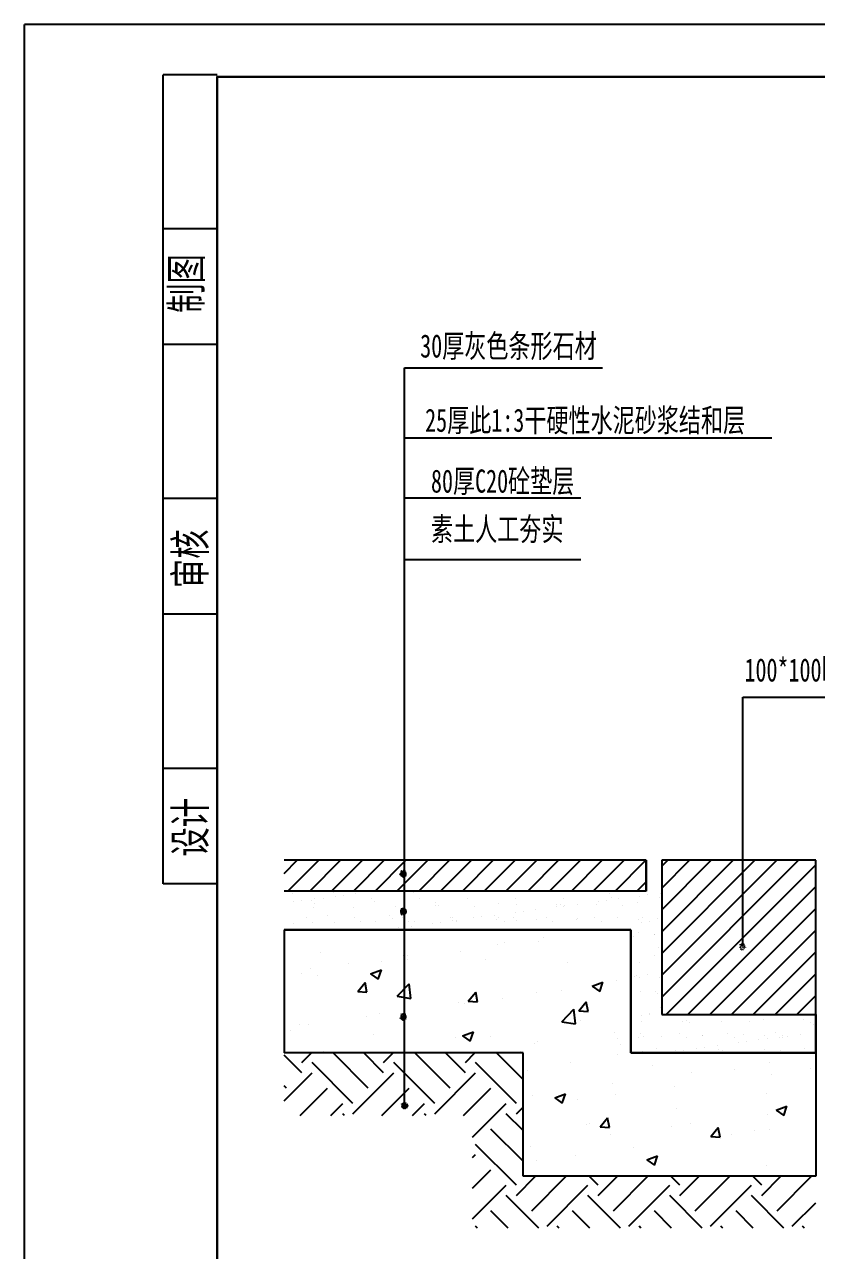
# Model space of a CAD drawing. Extents: x -15469 to 1828, y -2277 to 12005.
# Drawn here: x -2372 to -1345, y -950 to 641 of the extents above; entities that cross this region are included whole.
import ezdxf

# ---------------------------------------------------------------- set-up
doc = ezdxf.new("R2010")
doc.units = 0
doc.header["$MEASUREMENT"] = 0
doc.layers.get('0').update_dxf_attribs({"linetype": 'CONTINUOUS'})
for name, color, linetype in [('LAYER1', 7, 'CONTINUOUS'), ('LEVEL', 2, 'CONTINUOUS'), ('STAIR', 140, 'CONTINUOUS'), ('TEXT', 41, 'CONTINUOUS'), ('TK', 1, 'CONTINUOUS')]:
    doc.layers.add(name, color=color, linetype=linetype)
doc.styles.add('STYLE1', font='simsun.ttf', dxfattribs={"width": 0.7})
pattern_1 = [(95, (0, 0), (2.206208, 1.8512283), [0.3, -3.3]), (40, (0, 0), (-2.5199687, 1.7350726), [0.24, -2.64]), (145.4514, (0.1839, 0.1543), (-0.313758, 3.586301), [0.2549608, -2.8045684]), (91.1842, (-0.5657, 0.5657), (3.486772, 2.550455), [0.45, -4.95]), (141.6356, (-0.275, 0.7782), (-0.111596, 5.398847), [0.382441, -4.206852]), (36.1842, (-0.5657, 0.5657), (-0.1116, 5.398847), [0.36, -3.96]), (66, (-0.1414, 0.707), (2.8270863, 0.54953), [0.3, -3.3]), (11, (-0.1414, 0.707), (-1.3628344, 2.7392337), [0.24, -2.64]), (116.4514, (0.0942, 0.753), (1.4642545, 3.2887625), [0.2549608, -2.8045684]), (82.5, (0, 0), (-0.90717274, 0.97595927), [0, -2.608, 0, -2.68, 0, -2.65]), (52.5, (0, 0), (-0.3714918, 1.8596378), [0, -1.528, 0, -2.548, 0, -1.01]), (12.5, (-0.6307, -0.6307), (1.57367267, 1.44608305), [0, -1, 0, -3.12, 0, -4.14]), (2.5, (-0.9136, -0.9136), (1.36636, 1.9326392), [0, -1.3, 0, -2.072, 0, -2.94])]

msp = doc.modelspace()

# ---------------------------------------------------------------- hatches: boundary and pattern name
at = {"layer": 'TEXT', "linetype": 'CONTINUOUS'}
h = msp.add_hatch(dxfattribs=at)
h.set_pattern_fill('AR-CONC', color=256, scale=0.4, angle=45, style=0)
h.set_pattern_definition(pattern_1)
edge = h.paths.add_edge_path()
edge.add_arc((-1880.8, -460.5), 4.26, 0, 360)
h = msp.add_hatch(dxfattribs=at)
h.set_pattern_fill('AR-CONC', color=256, scale=0.4, angle=45, style=0)
h.set_pattern_definition(pattern_1)
edge = h.paths.add_edge_path()
edge.add_arc((-1880.8, -509.7), 4.26, 0, 360)
h = msp.add_hatch(dxfattribs=at)
h.set_pattern_fill('AR-CONC', color=256, scale=0.4, angle=45, style=0)
h.set_pattern_definition(pattern_1)
edge = h.paths.add_edge_path()
edge.add_arc((-1440.8, -555.3), 4.26, 0, 360)
h = msp.add_hatch(dxfattribs=at)
h.set_pattern_fill('AR-CONC', color=256, scale=0.4, angle=45, style=0)
h.set_pattern_definition(pattern_1)
edge = h.paths.add_edge_path()
edge.add_arc((-1880.8, -646.1), 4.26, 0, 360)
h = msp.add_hatch(dxfattribs=at)
h.set_pattern_fill('AR-CONC', color=256, scale=0.4, angle=45, style=0)
h.set_pattern_definition(pattern_1)
edge = h.paths.add_edge_path()
edge.add_arc((-1879.1, -761.5), 4.26, 0, 360)

# ---------------------------------------------------------------- linework, layer by layer
msp.add_line((-1345.5, -693.4), (-1345.5, -643.4))
at = {"layer": 'LAYER1'}
msp.add_line((-1348.3, -656.6), (-1348.3, -656.6), dxfattribs=at)
at = {"layer": 'LEVEL'}
for p, q in [((-1565.5, -443.4), (-2035.5, -443.4)), ((-1565.5, -483.4), (-1565.5, -443.4)), ((-1345.5, -443.4), (-1545.5, -443.4)), ((-1545.5, -443.4), (-1545.5, -643.4)), ((-1345.5, -643.4), (-1345.5, -443.4)), ((-1565.5, -483.4), (-2035.5, -483.4)), ((-2035.5, -533.4), (-2035.5, -693.4)), ((-1585.5, -533.4), (-2035.5, -533.4)), ((-1585.5, -693.4), (-1585.5, -533.4)), ((-1539.9, -643.4), (-1345.5, -643.4)), ((-1345.5, -643.4), (-1345.5, -693.4)), ((-1725.5, -693.4), (-2035.5, -693.4)), ((-1725.5, -853.4), (-1725.5, -693.4)), ((-1345.5, -693.4), (-1585.5, -693.4)), ((-1345.5, -693.4), (-1345.5, -853.4)), ((-1345.5, -853.4), (-1725.5, -853.4))]:
    msp.add_line(p, q, dxfattribs=at)
at = {"layer": 'STAIR'}
for p, q in [((-2035.5, -460.3), (-2018.7, -443.4)), ((-2030.4, -483.4), (-1990.4, -443.4)), ((-2002.1, -483.4), (-1962.1, -443.4)), ((-1973.8, -483.4), (-1933.8, -443.4)), ((-1945.5, -483.4), (-1905.5, -443.4)), ((-1917.3, -483.4), (-1877.3, -443.4)), ((-1889, -483.4), (-1849, -443.4)), ((-1860.7, -483.4), (-1820.7, -443.4)), ((-1832.4, -483.4), (-1792.4, -443.4)), ((-1804.1, -483.4), (-1764.1, -443.4)), ((-1775.8, -483.4), (-1735.8, -443.4)), ((-1747.6, -483.4), (-1707.6, -443.4)), ((-1719.3, -483.4), (-1679.3, -443.4)), ((-1691, -483.4), (-1651, -443.4)), ((-1662.7, -483.4), (-1622.7, -443.4)), ((-1634.4, -483.4), (-1594.4, -443.4)), ((-1606.1, -483.4), (-1566.1, -443.4)), ((-1545.5, -451.1), (-1537.8, -443.4)), ((-1545.5, -479.4), (-1509.6, -443.4)), ((-1545.5, -507.7), (-1481.3, -443.4)), ((-1545.5, -536), (-1453, -443.4)), ((-1545.5, -564.3), (-1424.7, -443.4)), ((-1545.5, -592.5), (-1396.4, -443.4)), ((-1545.5, -620.8), (-1368.1, -443.4)), ((-1539.9, -643.4), (-1345.5, -449.1)), ((-1577.8, -483.4), (-1565.5, -471.1)), ((-2025, -487), (-2025, -487)), ((-1983.8, -492.8), (-1983.8, -492.8)), ((-1970.9, -485), (-1970.9, -485)), ((-1969.2, -490), (-1969.2, -490)), ((-1958.7, -488.6), (-1958.7, -488.6)), ((-1942.5, -486.5), (-1942.5, -486.5)), ((-1921.5, -492.7), (-1921.5, -492.7)), ((-1918.6, -484.4), (-1918.6, -484.4)), ((-1867.4, -484.6), (-1867.4, -484.6)), ((-1859.2, -492.6), (-1859.2, -492.6)), ((-1797, -492.5), (-1797, -492.5)), ((-1774.6, -483.9), (-1774.6, -483.9)), ((-1734.7, -492.4), (-1734.7, -492.4)), ((-1672.4, -492.3), (-1672.4, -492.3)), ((-1613.4, -486.3), (-1613.4, -486.3)), ((-1610.1, -492.1), (-1610.1, -492.1)), ((-1573.9, -489.7), (-1573.9, -489.7)), ((-1563.5, -488.3), (-1563.5, -488.3)), ((-1547.8, -492), (-1547.8, -492)), ((-1547.2, -486.2), (-1547.2, -486.2)), ((-1511.6, -643.4), (-1345.5, -477.4)), ((-2023, -497.1), (-2023, -497.1)), ((-2012.6, -495.7), (-2012.6, -495.7)), ((-1999.7, -495.6), (-1999.7, -495.6)), ((-1996.7, -504.8), (-1996.7, -504.8)), ((-1996.3, -493.5), (-1996.3, -493.5)), ((-1996, -499), (-1996, -499)), ((-1945.6, -505.1), (-1945.6, -505.1)), ((-1918.5, -497.4), (-1918.5, -497.4)), ((-1891.5, -503.1), (-1891.5, -503.1)), ((-1839.2, -502.4), (-1839.2, -502.4)), ((-1838.5, -498), (-1838.5, -498)), ((-1834.8, -501.4), (-1834.8, -501.4)), ((-1788, -502.7), (-1788, -502.7)), ((-1757.2, -499.8), (-1757.2, -499.8)), ((-1734, -500.7), (-1734, -500.7)), ((-1708.7, -507.5), (-1708.7, -507.5)), ((-1681.7, -500.1), (-1681.7, -500.1)), ((-1681.5, -503.9), (-1681.5, -503.9)), ((-1677.2, -500.5), (-1677.2, -500.5)), ((-1673.5, -503.9), (-1673.5, -503.9)), ((-1671.1, -502.5), (-1671.1, -502.5)), ((-1654.9, -500.4), (-1654.9, -500.4)), ((-1630.5, -500.3), (-1630.5, -500.3)), ((-1627.7, -496.8), (-1627.7, -496.8)), ((-1617.3, -495.4), (-1617.3, -495.4)), ((-1601, -493.3), (-1601, -493.3)), ((-1596, -502.3), (-1596, -502.3)), ((-1576.5, -498.4), (-1576.5, -498.4)), ((-1483.3, -643.4), (-1345.5, -505.7)), ((-2006.5, -518.2), (-2006.5, -518.2)), ((-1998, -523.6), (-1998, -523.6)), ((-1978.6, -514.9), (-1978.6, -514.9)), ((-1969.7, -523.6), (-1969.7, -523.6)), ((-1944.2, -518.1), (-1944.2, -518.1)), ((-1935.7, -523.4), (-1935.7, -523.4)), ((-1917.3, -522.9), (-1917.3, -522.9)), ((-1898.6, -515.6), (-1898.6, -515.6)), ((-1894.9, -519), (-1894.9, -519)), ((-1881.9, -518), (-1881.9, -518)), ((-1873.5, -523.3), (-1873.5, -523.3)), ((-1866.2, -523.1), (-1866.2, -523.1)), ((-1832.6, -523.8), (-1832.6, -523.8)), ((-1819.6, -517.8), (-1819.6, -517.8)), ((-1817.4, -517.4), (-1817.4, -517.4)), ((-1816.4, -521.6), (-1816.4, -521.6)), ((-1812.1, -521.2), (-1812.1, -521.2)), ((-1811.2, -523.2), (-1811.2, -523.2)), ((-1789.2, -518.1), (-1789.2, -518.1)), ((-1778.8, -516.7), (-1778.8, -516.7)), ((-1762.5, -514.5), (-1762.5, -514.5)), ((-1759.8, -520.5), (-1759.8, -520.5)), ((-1757.3, -517.7), (-1757.3, -517.7)), ((-1748.9, -523.1), (-1748.9, -523.1)), ((-1737.3, -518.1), (-1737.3, -518.1)), ((-1735.4, -511), (-1735.4, -511)), ((-1733.7, -521.4), (-1733.7, -521.4)), ((-1725, -509.6), (-1725, -509.6)), ((-1708.6, -520.8), (-1708.6, -520.8)), ((-1695, -517.6), (-1695, -517.6)), ((-1686.6, -523), (-1686.6, -523)), ((-1656.1, -519.8), (-1656.1, -519.8)), ((-1654.6, -518.8), (-1654.6, -518.8)), ((-1632.8, -517.5), (-1632.8, -517.5)), ((-1624.3, -522.9), (-1624.3, -522.9)), ((-1602.3, -518.2), (-1602.3, -518.2)), ((-1576.1, -520.5), (-1576.1, -520.5)), ((-1572.4, -523.9), (-1572.4, -523.9)), ((-1570.5, -517.4), (-1570.5, -517.4)), ((-1562, -522.8), (-1562, -522.8)), ((-1551.1, -518.4), (-1551.1, -518.4)), ((-2023.7, -525.5), (-2023.7, -525.5)), ((-1958.7, -533.2), (-1958.7, -533.2)), ((-1896.9, -532.2), (-1896.9, -532.2)), ((-1886.5, -530.9), (-1886.5, -530.9)), ((-1870.2, -528.7), (-1870.2, -528.7)), ((-1843, -525.1), (-1843, -525.1)), ((-1623.4, -533.9), (-1623.4, -533.9)), ((-1575.2, -536.9), (-1575.2, -536.9)), ((-1555.4, -539.1), (-1555.4, -539.1)), ((-1555, -539.8), (-1555, -539.8)), ((-1545, -537.7), (-1545, -537.7)), ((-1455, -643.4), (-1345.5, -534)), ((-1758.9, -552.3), (-1758.9, -552.3)), ((-1749.2, -550.4), (-1749.2, -550.4)), ((-1705.5, -548.3), (-1705.5, -548.3)), ((-1699.2, -543.8), (-1699.2, -543.8)), ((-1582.6, -542.6), (-1582.6, -542.6)), ((-1987.6, -562.6), (-1987.6, -562.6)), ((-1880.8, -567.1), (-1880.8, -567.1)), ((-1875.6, -572.4), (-1875.6, -572.4)), ((-1875.5, -567.1), (-1875.5, -567.1)), ((-1806.6, -561.1), (-1806.6, -561.1)), ((-1774.1, -571.6), (-1774.1, -571.6)), ((-1554.3, -567.5), (-1554.3, -567.5)), ((-1549.8, -556.9), (-1549.8, -556.9)), ((-1426.7, -643.4), (-1345.5, -562.2)), ((-2001.3, -583.6), (-2001.3, -583.6)), ((-1951.3, -577), (-1951.3, -577)), ((-1923.2, -590.7), (-1909.2, -585.3)), ((-1913.2, -597.4), (-1909.2, -585.3)), ((-1909.3, -575.2), (-1909.3, -575.2)), ((-1667.3, -576.1), (-1667.3, -576.1)), ((-1574, -575.5), (-1574, -575.5)), ((-1545.9, -572.9), (-1545.9, -572.9)), ((-2013.1, -590.2), (-2013.1, -590.2)), ((-1992.2, -592.4), (-1992.2, -592.4)), ((-1940, -613.5), (-1930.3, -602)), ((-1928, -614.6), (-1930.3, -602)), ((-1923.2, -590.7), (-1913.2, -597.4)), ((-1888.7, -619.8), (-1873.1, -603.5)), ((-1870.9, -622.5), (-1873.1, -603.5)), ((-1635.8, -606.7), (-1621.8, -601.3)), ((-1625.8, -613.4), (-1621.8, -601.3)), ((-1604.1, -599.9), (-1604.1, -599.9)), ((-1580.4, -594.1), (-1580.4, -594.1)), ((-1577.8, -592.3), (-1577.8, -592.3)), ((-1574.1, -595), (-1574.1, -595)), ((-1564.2, -592), (-1564.2, -592)), ((-1548.6, -595.5), (-1548.6, -595.5)), ((-1398.4, -643.4), (-1345.5, -590.5)), ((-1940, -613.5), (-1928, -614.6)), ((-1888.7, -619.8), (-1870.9, -622.5)), ((-1796.5, -626.1), (-1786.9, -614.6)), ((-1784.6, -627.1), (-1786.9, -614.6)), ((-1708, -614.9), (-1708, -614.9)), ((-1676, -612.8), (-1676, -612.8)), ((-1635.8, -606.7), (-1625.8, -613.4)), ((-1572.7, -614), (-1572.7, -614)), ((-1554.2, -613.2), (-1554.2, -613.2)), ((-1550.6, -616.6), (-1550.6, -616.6)), ((-1370.2, -643.4), (-1345.5, -618.8)), ((-1809, -627.7), (-1809, -627.7)), ((-1801.8, -629.3), (-1801.8, -629.3)), ((-1796.5, -626.1), (-1784.6, -627.1)), ((-1751.8, -622.7), (-1751.8, -622.7)), ((-1653.1, -638.6), (-1643.4, -627.1)), ((-1641.1, -639.7), (-1643.4, -627.1)), ((-1547.3, -634), (-1547.3, -634)), ((-1928.1, -645.9), (-1928.1, -645.9)), ((-1911.7, -641.8), (-1911.7, -641.8)), ((-1675.3, -652.9), (-1659.7, -636.6)), ((-1657.5, -655.6), (-1659.7, -636.6)), ((-1653.1, -638.6), (-1641.1, -639.7)), ((-1650.5, -651.7), (-1650.5, -651.7)), ((-1572.4, -644.9), (-1572.4, -644.9)), ((-1562, -643.5), (-1562, -643.5)), ((-1561.7, -642.4), (-1561.7, -642.4)), ((-1545.7, -641.3), (-1545.7, -641.3)), ((-1519.1, -651.9), (-1519.1, -651.9)), ((-1513.2, -650.8), (-1513.2, -650.8)), ((-1467.9, -652.1), (-1467.9, -652.1)), ((-1413.9, -650.2), (-1413.9, -650.2)), ((-1361.6, -649.5), (-1361.6, -649.5)), ((-2026.5, -664.8), (-2026.5, -664.8)), ((-2015.6, -656.7), (-2015.6, -656.7)), ((-2003.9, -655.9), (-2003.9, -655.9)), ((-1803.8, -671.2), (-1789.8, -665.8)), ((-1793.9, -677.9), (-1789.8, -665.8)), ((-1675.3, -652.9), (-1657.5, -655.6)), ((-1606.5, -666.4), (-1606.5, -666.4)), ((-1584.3, -667.8), (-1584.3, -667.8)), ((-1571.4, -652.5), (-1571.4, -652.5)), ((-1522, -667.6), (-1522, -667.6)), ((-1509.6, -654.1), (-1509.6, -654.1)), ((-1459.7, -667.5), (-1459.7, -667.5)), ((-1432, -652.5), (-1432, -652.5)), ((-1397.5, -667.4), (-1397.5, -667.4)), ((-1352, -653.2), (-1352, -653.2)), ((-1919.8, -669.3), (-1919.8, -669.3)), ((-1813, -673.8), (-1813, -673.8)), ((-1803.8, -671.2), (-1793.9, -677.9)), ((-1767.2, -671.7), (-1767.2, -671.7)), ((-1710.4, -681.4), (-1710.4, -681.4)), ((-1706.2, -678.3), (-1706.2, -678.3)), ((-1602.3, -675), (-1602.3, -675)), ((-1599.5, -682.8), (-1599.5, -682.8)), ((-1575.9, -673.1), (-1575.9, -673.1)), ((-1573.4, -668.3), (-1573.4, -668.3)), ((-1569.7, -671.7), (-1569.7, -671.7)), ((-1546.1, -672.6), (-1546.1, -672.6)), ((-1513.6, -673), (-1513.6, -673)), ((-1492.2, -670.1), (-1492.2, -670.1)), ((-1492, -670.6), (-1492, -670.6)), ((-1473.4, -683.6), (-1473.4, -683.6)), ((-1451.3, -672.9), (-1451.3, -672.9)), ((-1446.3, -680), (-1446.3, -680)), ((-1439.7, -669.9), (-1439.7, -669.9)), ((-1435.9, -678.7), (-1435.9, -678.7)), ((-1419.6, -676.5), (-1419.6, -676.5)), ((-1412.1, -670.8), (-1412.1, -670.8)), ((-1408.4, -674.1), (-1408.4, -674.1)), ((-1392.4, -673), (-1392.4, -673)), ((-1389, -672.8), (-1389, -672.8)), ((-1388.5, -670.2), (-1388.5, -670.2)), ((-1382, -671.6), (-1382, -671.6)), ((-1365.8, -669.4), (-1365.8, -669.4)), ((-2012.4, -719.2), (-2035.5, -696.1)), ((-2012.4, -705.9), (-2000, -693.4)), ((-1984.4, -691.6), (-1984.4, -691.6)), ((-1926.3, -739.1), (-1971.9, -693.4)), ((-1906.4, -719.2), (-1932.1, -693.4)), ((-1906.4, -705.9), (-1893.9, -693.4)), ((-1883.8, -691.7), (-1883.8, -691.7)), ((-1820.2, -739.1), (-1865.8, -693.4)), ((-1800.3, -719.2), (-1826, -693.4)), ((-1800.3, -705.9), (-1787.8, -693.4)), ((-1725.5, -727.7), (-1759.8, -693.4)), ((-1728.6, -691.6), (-1728.6, -691.6)), ((-1602.6, -695.6), (-1602.6, -695.6)), ((-1570.2, -691.1), (-1570.2, -691.1)), ((-1552.3, -687.6), (-1552.3, -687.6)), ((-1545.5, -692.5), (-1545.5, -692.5)), ((-1543.5, -692.8), (-1543.5, -692.8)), ((-1527.3, -690.7), (-1527.3, -690.7)), ((-1517.8, -690.4), (-1517.8, -690.4)), ((-1507.1, -693.4), (-1506.4, -693.9)), ((-1506.4, -693.9), (-1506.3, -693.4)), ((-1500.1, -687.1), (-1500.1, -687.1)), ((-1489.7, -685.8), (-1489.7, -685.8)), ((-1483.2, -692.4), (-1483.2, -692.4)), ((-1472.3, -688.3), (-1472.3, -688.3)), ((-1468.6, -691.7), (-1468.6, -691.7)), ((-1466.7, -690.6), (-1466.7, -690.6)), ((-1420.9, -692.2), (-1420.9, -692.2)), ((-1412.6, -688.7), (-1412.6, -688.7)), ((-1391, -690.1), (-1391, -690.1)), ((-1360.3, -688), (-1360.3, -688)), ((-1358.7, -692.1), (-1358.7, -692.1)), ((-1946.2, -758.9), (-1999.2, -705.9)), ((-1840.1, -758.9), (-1893.1, -705.9)), ((-1734, -758.9), (-1787.1, -705.9)), ((-1719.3, -715.6), (-1719.3, -715.6)), ((-1664.1, -705.2), (-1664.1, -705.2)), ((-1557.3, -709.7), (-1557.3, -709.7)), ((-1450.5, -714.2), (-1450.5, -714.2)), ((-1405.3, -706.1), (-1405.3, -706.1)), ((-1352.7, -714.1), (-1352.7, -714.1)), ((-2035.5, -755.5), (-1999.2, -719.2)), ((-1946.2, -772.2), (-1893.1, -719.2)), ((-1840.1, -772.2), (-1787.1, -719.2)), ((-1506.3, -718.9), (-1506.3, -718.9)), ((-1402.8, -720.7), (-1402.8, -720.7)), ((-2032.3, -739.1), (-2035.5, -735.9)), ((-2014.7, -774.5), (-1979.3, -739.1)), ((-1908.6, -774.5), (-1873.2, -739.1)), ((-1802.6, -774.5), (-1767.2, -739.1)), ((-1684.4, -751.7), (-1670.4, -746.3)), ((-1674.5, -758.4), (-1670.4, -746.3)), ((-1609, -733), (-1609, -733)), ((-1604.9, -747.3), (-1604.9, -747.3)), ((-1529.1, -737.3), (-1529.1, -737.3)), ((-1409.6, -745.5), (-1409.6, -745.5)), ((-1974.9, -774.5), (-1959.4, -758.9)), ((-1868.9, -774.5), (-1853.3, -758.9)), ((-1791, -802.6), (-1747.3, -758.9)), ((-1712.8, -748), (-1712.8, -748)), ((-1684.4, -751.7), (-1674.5, -758.4)), ((-1654.9, -753.9), (-1654.9, -753.9)), ((-1397, -767.7), (-1383, -762.3)), ((-1387.1, -774.4), (-1383, -762.3)), ((-1957.2, -774.5), (-1959.4, -772.2)), ((-1851.1, -774.5), (-1853.3, -772.2)), ((-1725.5, -794), (-1747.3, -772.2)), ((-1734, -772.2), (-1725.5, -763.7)), ((-1625.3, -789.1), (-1615.7, -777.6)), ((-1613.4, -790.1), (-1615.7, -777.6)), ((-1526.2, -765.6), (-1526.2, -765.6)), ((-1407.7, -772.7), (-1407.7, -772.7)), ((-1397, -767.7), (-1387, -774.4)), ((-1725.5, -833.7), (-1767.2, -792.1)), ((-1642.9, -785.6), (-1642.9, -785.6)), ((-1639.3, -784.5), (-1639.3, -784.5)), ((-1625.3, -789.1), (-1613.4, -790.1)), ((-1532.5, -789), (-1532.5, -789)), ((-1508.7, -785.5), (-1508.7, -785.5)), ((-1481.9, -801.6), (-1472.2, -790.1)), ((-1469.9, -802.7), (-1472.2, -790.1)), ((-1425.7, -793.5), (-1425.7, -793.5)), ((-1405.4, -793), (-1405.4, -793)), ((-1611.4, -799.6), (-1611.4, -799.6)), ((-1481.9, -801.6), (-1469.9, -802.7)), ((-1455.4, -799.6), (-1455.4, -799.6)), ((-1791, -829.2), (-1787.1, -825.2)), ((-1734, -865), (-1787.1, -812)), ((-1715.3, -814.6), (-1715.3, -814.6)), ((-1657.5, -826.2), (-1657.5, -826.2)), ((-1581.7, -816.2), (-1581.7, -816.2)), ((-1565, -832.2), (-1551, -826.9)), ((-1555.1, -838.9), (-1551, -826.8)), ((-1707.6, -832.8), (-1707.6, -832.8)), ((-1565, -832.2), (-1555.1, -838.9)), ((-1410.1, -839.3), (-1410.1, -839.3)), ((-1791, -868.9), (-1767.2, -845.1)), ((-1734, -878.3), (-1709.2, -853.4)), ((-1714.1, -898.2), (-1669.4, -853.4)), ((-1628, -865), (-1639.5, -853.4)), ((-1628, -878.3), (-1603.1, -853.4)), ((-1608.1, -898.2), (-1563.4, -853.4)), ((-1521.9, -865), (-1533.5, -853.4)), ((-1521.9, -878.3), (-1497.1, -853.4)), ((-1502, -898.2), (-1457.3, -853.4)), ((-1415.8, -865), (-1427.4, -853.4)), ((-1415.8, -878.3), (-1391, -853.4)), ((-1395.9, -898.2), (-1351.2, -853.4)), ((-1791, -908.7), (-1747.3, -865)), ((-1694.3, -918), (-1641.2, -865)), ((-1588.2, -918), (-1535.2, -865)), ((-1482.1, -918), (-1429.1, -865)), ((-1705.1, -920.5), (-1747.3, -878.3)), ((-1599, -920.5), (-1641.2, -878.3)), ((-1493, -920.5), (-1535.2, -878.3)), ((-1386.9, -920.5), (-1429.1, -878.3)), ((-1376.1, -918), (-1345.8, -887.8)), ((-1744.9, -920.5), (-1767.2, -898.2)), ((-1638.8, -920.5), (-1661.1, -898.2)), ((-1532.7, -920.5), (-1555, -898.2)), ((-1426.7, -920.5), (-1449, -898.2)), ((-1784.6, -920.5), (-1787.1, -918)), ((-1678.6, -920.5), (-1681, -918)), ((-1572.5, -920.5), (-1574.9, -918)), ((-1466.4, -920.5), (-1468.9, -918)), ((-1360.4, -920.5), (-1362.8, -918))]:
    msp.add_line(p, q, dxfattribs=at)
at = {"layer": 'TEXT', "linetype": 'CONTINUOUS'}
for p, q in [((-1879.3, -760.9), (-1879.3, 195.6)), ((-1879.3, 195.6), (-1622.5, 195.6)), ((-1879.3, 104.6), (-1402.7, 104.6)), ((-1880.4, 26.9), (-1650.5, 26.9)), ((-1880.4, -53.1), (-1650.5, -53.1)), ((-1440.2, -555), (-1440.2, -231.9)), ((-1440.2, -231.9), (-1151.4, -231.9)), ((-1565.5, -443.4), (-1565.5, -483.4)), ((-1565.5, -483.4), (-1605.5, -483.4)), ((-2035.5, -533.4), (-1585.5, -533.4)), ((-1585.5, -533.4), (-1585.5, -693.4)), ((-1545.5, -643.4), (-1345.5, -643.4)), ((-1585.5, -693.4), (-1345.5, -693.4))]:
    msp.add_line(p, q, dxfattribs=at)
at = {"layer": 'TK', "linetype": 'CONTINUOUS'}
for p, q in [((-2372.2, -2276.7), (-2372.2, 641.1)), ((1827.8, 641.1), (-2372.2, 641.1)), ((-2192.2, -474.1), (-2192.2, 575.9)), ((-2122.3, 575.9), (-2192.2, 575.9)), ((-2122.2, -2176.7), (-2122.2, 573.3)), ((-2122.2, 573.3), (1727.8, 573.3)), ((-2122.3, 375.9), (-2192.2, 375.9)), ((-2122.3, 225.9), (-2192.2, 225.9)), ((-2122.3, 25.9), (-2192.2, 25.9)), ((-2122.3, -124.1), (-2192.2, -124.1)), ((-2122.3, -324.1), (-2192.2, -324.1)), ((-2122.3, -474.1), (-2192.2, -474.1))]:
    msp.add_line(p, q, dxfattribs=at)
at = {"layer": 'TK', "linetype": 'CONTINUOUS', "const_width": 2.5}
msp.add_lwpolyline([(-2122.2, 573.3), (-2122.2, -2176.7), (1727.8, -2176.7), (1727.8, 573.3), (-2122.2, 573.3)], dxfattribs=at)

# ---------------------------------------------------------------- texts
at = {"layer": 'TEXT', "linetype": 'CONTINUOUS', "style": 'STYLE1', "width": 0.7}
for s, p in [('制图', (-2142.6, 266.8)), ('审核', (-2137.4, -90.3)), ('设计', (-2137.4, -438.7))]:
    msp.add_text(s, height=40, rotation=90, dxfattribs=at).set_placement(p)
for s, p in [('30厚灰色条形石材', (-1858.9, 209)), ('25厚此1:3干硬性水泥砂浆结和层', (-1852.5, 112.6)), ('80厚C20砼垫层', (-1844.9, 33.7)), ('素土人工夯实', (-1844.9, -28.6)), ('100*100断面黑色石材', (-1438.2, -211.4))]:
    msp.add_text(s, height=30, dxfattribs=at).set_placement(p)

doc.saveas('drawing.dxf')
